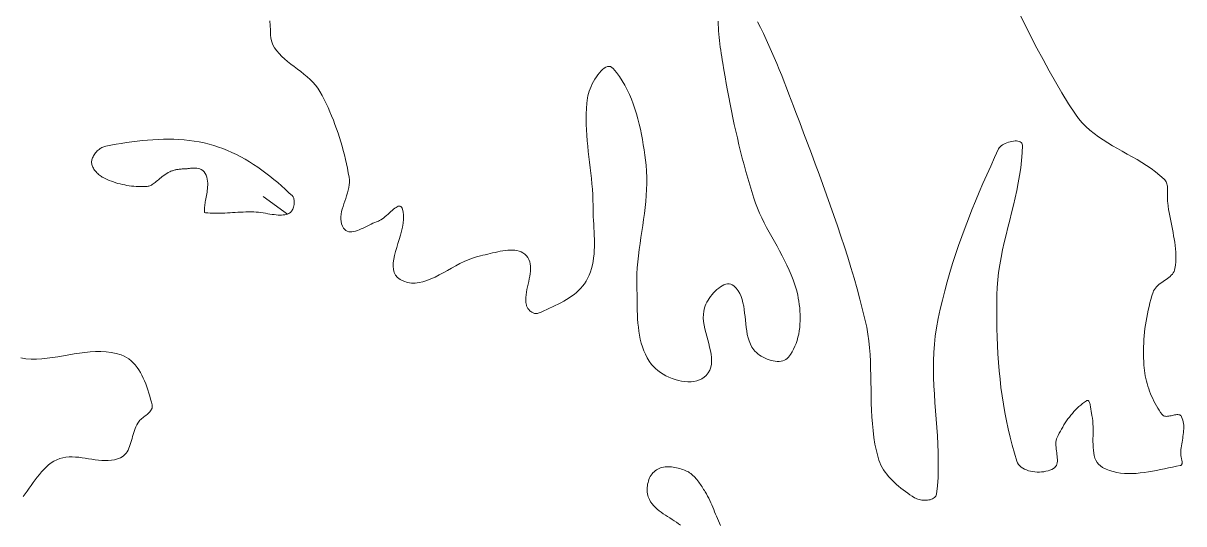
# Model space of a CAD drawing. Header units: inches. Extents: x -12 to 23, y -13.2 to 21.7.
# Drawn here: x 12.5 to 17.61, y -7.1 to -4.9 of the extents above; entities that cross this region are included whole.
import ezdxf

# ---------------------------------------------------------------- set-up
doc = ezdxf.new("R2010")
doc.units = ezdxf.units.IN
doc.header["$MEASUREMENT"] = 0
doc.layers.get('0').update_dxf_attribs({"lineweight": 0})

msp = doc.modelspace()

# ---------------------------------------------------------------- linework, layer by layer
at = {"color": 7, "linetype": 'Continuous', "lineweight": 0}
for p, q in [((13.0751, -5.4078), (13.0519, -5.4096)), ((13.0982, -5.4065), (13.0751, -5.4078)), ((13.1212, -5.4057), (13.0982, -5.4065)), ((13.1442, -5.4055), (13.1212, -5.4057)), ((13.167, -5.4058), (13.1442, -5.4055)), ((13.1897, -5.4067), (13.167, -5.4058)), ((13.2123, -5.4083), (13.1897, -5.4067)), ((13.2347, -5.4106), (13.2123, -5.4083)), ((12.8305, -5.4571), (12.8268, -5.461)), ((12.8344, -5.4535), (12.8305, -5.4571)), ((12.8384, -5.4501), (12.8344, -5.4535)), ((12.8425, -5.4471), (12.8384, -5.4501)), ((12.8467, -5.4444), (12.8425, -5.4471)), ((12.8509, -5.442), (12.8467, -5.4444)), ((12.8551, -5.44), (12.8509, -5.442)), ((12.8592, -5.4384), (12.8551, -5.44)), ((12.8631, -5.4371), (12.8592, -5.4384)), ((12.8675, -5.4361), (12.8631, -5.4371)), ((12.8898, -5.432), (12.8675, -5.4361)), ((12.9129, -5.428), (12.8898, -5.432)), ((12.936, -5.4242), (12.9129, -5.428)), ((12.9591, -5.4206), (12.936, -5.4242)), ((12.9823, -5.4173), (12.9591, -5.4206)), ((13.0055, -5.4144), (12.9823, -5.4173)), ((13.0287, -5.4118), (13.0055, -5.4144)), ((13.0519, -5.4096), (13.0287, -5.4118)), ((13.2569, -5.4136), (13.2347, -5.4106)), ((13.2789, -5.4173), (13.2569, -5.4136)), ((13.3007, -5.4219), (13.2789, -5.4173)), ((13.3223, -5.4272), (13.3007, -5.4219)), ((13.3427, -5.4331), (13.3223, -5.4272)), ((13.3629, -5.4398), (13.3427, -5.4331)), ((13.383, -5.4471), (13.3629, -5.4398)), ((13.4029, -5.4552), (13.383, -5.4471)), ((13.4226, -5.464), (13.4029, -5.4552)), ((12.8057, -5.5035), (12.8056, -5.5067)), ((12.8056, -5.5067), (12.8057, -5.51)), ((12.8062, -5.4997), (12.8057, -5.5035)), ((12.8057, -5.51), (12.8062, -5.5135)), ((12.8071, -5.4956), (12.8062, -5.4997)), ((12.8084, -5.4913), (12.8071, -5.4956)), ((12.81, -5.4869), (12.8084, -5.4913)), ((12.812, -5.4825), (12.81, -5.4869)), ((12.8144, -5.4781), (12.812, -5.4825)), ((12.817, -5.4736), (12.8144, -5.4781)), ((12.82, -5.4693), (12.817, -5.4736)), ((12.8233, -5.4651), (12.82, -5.4693)), ((12.8268, -5.461), (12.8233, -5.4651)), ((13.4421, -5.4733), (13.4226, -5.464)), ((13.4613, -5.4834), (13.4421, -5.4733)), ((13.4804, -5.4939), (13.4613, -5.4834)), ((13.4992, -5.5051), (13.4804, -5.4939)), ((13.5178, -5.5168), (13.4992, -5.5051)), ((12.8062, -5.5135), (12.8069, -5.5171)), ((12.8069, -5.5171), (12.8081, -5.521)), ((12.8081, -5.521), (12.8095, -5.5249)), ((12.8095, -5.5249), (12.8114, -5.5289)), ((12.8114, -5.5289), (12.8135, -5.533)), ((12.8135, -5.533), (12.816, -5.5372)), ((12.816, -5.5372), (12.8188, -5.5413)), ((12.8188, -5.5413), (12.8218, -5.5453)), ((12.8218, -5.5453), (12.8252, -5.5493)), ((12.8252, -5.5493), (12.8287, -5.5532)), ((12.8287, -5.5532), (12.8324, -5.5569)), ((12.8324, -5.5569), (12.8363, -5.5604)), ((12.8363, -5.5604), (12.8403, -5.5637)), ((13.1225, -5.5652), (13.1288, -5.5607)), ((13.1288, -5.5607), (13.1356, -5.5563)), ((13.1356, -5.5563), (13.1427, -5.5521)), ((13.1427, -5.5521), (13.15, -5.5484)), ((13.15, -5.5484), (13.1539, -5.5467)), ((13.1539, -5.5467), (13.1576, -5.5452)), ((13.1576, -5.5452), (13.1613, -5.5439)), ((13.1613, -5.5439), (13.1649, -5.5427)), ((13.1649, -5.5427), (13.1686, -5.5417)), ((13.1686, -5.5417), (13.1722, -5.5408)), ((13.1722, -5.5408), (13.1758, -5.5399)), ((13.1758, -5.5399), (13.1793, -5.5392)), ((13.1793, -5.5392), (13.1829, -5.5386)), ((13.1829, -5.5386), (13.1864, -5.5381)), ((13.1864, -5.5381), (13.1898, -5.5376)), ((13.1898, -5.5376), (13.1933, -5.5373)), ((13.1933, -5.5373), (13.1966, -5.5369)), ((13.1966, -5.5369), (13.2, -5.5367)), ((13.2, -5.5367), (13.2032, -5.5365)), ((13.2032, -5.5365), (13.2065, -5.5363)), ((13.2065, -5.5363), (13.2096, -5.5361)), ((13.2096, -5.5361), (13.2128, -5.536)), ((13.2128, -5.536), (13.2158, -5.536)), ((13.2158, -5.536), (13.2184, -5.5359)), ((13.2184, -5.5359), (13.2206, -5.5358)), ((13.2206, -5.5358), (13.2229, -5.5356)), ((13.2229, -5.5356), (13.2257, -5.5353)), ((13.2257, -5.5353), (13.2288, -5.5349)), ((13.2288, -5.5349), (13.2323, -5.5345)), ((13.2323, -5.5345), (13.236, -5.534)), ((13.236, -5.534), (13.24, -5.5335)), ((13.24, -5.5335), (13.2442, -5.533)), ((13.2442, -5.533), (13.2486, -5.5326)), ((13.2486, -5.5326), (13.2533, -5.5323)), ((13.2533, -5.5323), (13.2582, -5.5322)), ((13.2582, -5.5322), (13.2634, -5.5324)), ((13.2634, -5.5324), (13.2689, -5.533)), ((13.2689, -5.533), (13.2748, -5.5341)), ((13.2748, -5.5341), (13.2811, -5.536)), ((13.2811, -5.536), (13.2877, -5.5389)), ((13.2877, -5.5389), (13.2943, -5.5432)), ((13.2943, -5.5432), (13.3004, -5.549)), ((13.3004, -5.549), (13.3055, -5.556)), ((13.3055, -5.556), (13.3088, -5.5632)), ((13.5362, -5.529), (13.5178, -5.5168)), ((13.5543, -5.5416), (13.5362, -5.529)), ((13.5721, -5.5547), (13.5543, -5.5416)), ((13.5897, -5.5682), (13.5721, -5.5547)), ((12.8403, -5.5637), (12.8443, -5.5667)), ((12.8443, -5.5667), (12.8484, -5.5695)), ((12.8484, -5.5695), (12.8525, -5.572)), ((12.8525, -5.572), (12.8567, -5.5743)), ((12.8567, -5.5743), (12.8653, -5.5786)), ((12.8653, -5.5786), (12.8744, -5.5828)), ((12.8744, -5.5828), (12.8835, -5.5867)), ((12.8835, -5.5867), (12.8928, -5.5903)), ((12.8928, -5.5903), (12.9023, -5.5937)), ((12.9023, -5.5937), (12.9119, -5.5969)), ((12.9119, -5.5969), (12.9215, -5.5998)), ((12.9215, -5.5998), (12.9313, -5.6025)), ((12.9313, -5.6025), (12.9411, -5.6048)), ((12.9411, -5.6048), (12.9511, -5.6069)), ((12.9511, -5.6069), (12.961, -5.6088)), ((12.961, -5.6088), (12.971, -5.6104)), ((12.971, -5.6104), (12.9811, -5.6117)), ((12.9811, -5.6117), (12.9911, -5.6127)), ((13.0543, -5.6127), (13.0576, -5.6119)), ((13.0576, -5.6119), (13.061, -5.6108)), ((13.061, -5.6108), (13.0645, -5.6093)), ((13.0645, -5.6093), (13.0683, -5.6074)), ((13.0683, -5.6074), (13.0723, -5.6051)), ((13.0723, -5.6051), (13.0765, -5.6023)), ((13.0765, -5.6023), (13.0808, -5.5992)), ((13.0808, -5.5992), (13.0854, -5.5957)), ((13.0854, -5.5957), (13.0901, -5.5919)), ((13.0901, -5.5919), (13.0949, -5.5878)), ((13.0949, -5.5878), (13.1, -5.5835)), ((13.1, -5.5835), (13.1053, -5.579)), ((13.1053, -5.579), (13.1108, -5.5744)), ((13.1108, -5.5744), (13.1165, -5.5698)), ((13.1165, -5.5698), (13.1225, -5.5652)), ((13.3088, -5.5632), (13.3118, -5.5727)), ((13.3118, -5.5727), (13.3139, -5.5816)), ((13.3139, -5.5816), (13.3152, -5.5904)), ((13.3152, -5.5904), (13.3159, -5.599)), ((13.3161, -5.6074), (13.3158, -5.6156)), ((13.3159, -5.599), (13.3161, -5.6074)), ((13.607, -5.5821), (13.5897, -5.5682)), ((13.6239, -5.5963), (13.607, -5.5821)), ((13.6406, -5.6108), (13.6239, -5.5963)), ((13.657, -5.6256), (13.6406, -5.6108)), ((12.9911, -5.6127), (13.0012, -5.6135)), ((13.0012, -5.6135), (13.0112, -5.614)), ((13.0112, -5.614), (13.0213, -5.6142)), ((13.0213, -5.6142), (13.0313, -5.6141)), ((13.0313, -5.6141), (13.0412, -5.6138)), ((13.0412, -5.6138), (13.0505, -5.6132)), ((13.0505, -5.6132), (13.0543, -5.6127)), ((13.3093, -5.6609), (13.3079, -5.6677)), ((13.3106, -5.6538), (13.3093, -5.6609)), ((13.312, -5.6465), (13.3106, -5.6538)), ((13.3132, -5.6391), (13.312, -5.6465)), ((13.3143, -5.6315), (13.3132, -5.6391)), ((13.3152, -5.6236), (13.3143, -5.6315)), ((13.3158, -5.6156), (13.3152, -5.6236)), ((13.6731, -5.6407), (13.657, -5.6256)), ((13.6881, -5.6553), (13.6731, -5.6407)), ((13.69, -5.6575), (13.6881, -5.6553)), ((13.6913, -5.6594), (13.69, -5.6575)), ((13.6927, -5.6621), (13.6913, -5.6594)), ((13.6939, -5.6653), (13.6927, -5.6621)), ((13.3024, -5.7133), (13.3022, -5.7167)), ((13.3026, -5.7045), (13.3024, -5.7105)), ((13.3024, -5.7105), (13.3024, -5.7133)), ((13.303, -5.699), (13.3026, -5.7045)), ((13.3036, -5.6932), (13.303, -5.699)), ((13.3044, -5.6871), (13.3036, -5.6932)), ((13.3055, -5.6809), (13.3044, -5.6871)), ((13.3066, -5.6744), (13.3055, -5.6809)), ((13.3079, -5.6677), (13.3066, -5.6744)), ((13.688, -5.7173), (13.69, -5.7132)), ((13.69, -5.7132), (13.6918, -5.7086)), ((13.6918, -5.7086), (13.6934, -5.7038)), ((13.6934, -5.7038), (13.6946, -5.6987)), ((13.6949, -5.6691), (13.6939, -5.6653)), ((13.6946, -5.6987), (13.6956, -5.6934)), ((13.6957, -5.6734), (13.6949, -5.6691)), ((13.6956, -5.6934), (13.6961, -5.6882)), ((13.6962, -5.6781), (13.6957, -5.6734)), ((13.6961, -5.6882), (13.6964, -5.683)), ((13.6964, -5.683), (13.6962, -5.6781)), ((13.3015, -5.7259), (13.3013, -5.7282)), ((13.3013, -5.7282), (13.3059, -5.7288)), ((13.3017, -5.723), (13.3015, -5.7259)), ((13.302, -5.7199), (13.3017, -5.723)), ((13.3022, -5.7167), (13.302, -5.7199)), ((13.3059, -5.7288), (13.3163, -5.7299)), ((13.3163, -5.7299), (13.3267, -5.7307)), ((13.3267, -5.7307), (13.3372, -5.7312)), ((13.3372, -5.7312), (13.3479, -5.7315)), ((13.3479, -5.7315), (13.3587, -5.7315)), ((13.3587, -5.7315), (13.3696, -5.7314)), ((13.3696, -5.7314), (13.3806, -5.731)), ((13.3806, -5.731), (13.3917, -5.7306)), ((13.3917, -5.7306), (13.403, -5.73)), ((13.403, -5.73), (13.4143, -5.7293)), ((13.4143, -5.7293), (13.4257, -5.7286)), ((13.4257, -5.7286), (13.4372, -5.7279)), ((13.4372, -5.7279), (13.4488, -5.7271)), ((13.4488, -5.7271), (13.4604, -5.7265)), ((13.4604, -5.7265), (13.4722, -5.7259)), ((13.4722, -5.7259), (13.484, -5.7254)), ((13.484, -5.7254), (13.4959, -5.7251)), ((13.4959, -5.7251), (13.5081, -5.725)), ((13.5081, -5.725), (13.5187, -5.7253)), ((13.5187, -5.7253), (13.5293, -5.726)), ((13.5293, -5.726), (13.5398, -5.7271)), ((13.5398, -5.7271), (13.5502, -5.7284)), ((13.5502, -5.7284), (13.5604, -5.7299)), ((13.5604, -5.7299), (13.5703, -5.7315)), ((13.5703, -5.7315), (13.5801, -5.7331)), ((13.5801, -5.7331), (13.5897, -5.7346)), ((13.5897, -5.7346), (13.599, -5.7361)), ((13.599, -5.7361), (13.608, -5.7373)), ((13.608, -5.7373), (13.6168, -5.7383)), ((13.6168, -5.7383), (13.6252, -5.7389)), ((13.6252, -5.7389), (13.6332, -5.7392)), ((13.6332, -5.7392), (13.6408, -5.7392)), ((13.6408, -5.7392), (13.648, -5.7387)), ((13.648, -5.7387), (13.6547, -5.7378)), ((13.6547, -5.7378), (13.661, -5.7364)), ((13.661, -5.7364), (13.6668, -5.7346)), ((13.6668, -5.7346), (13.6724, -5.7323)), ((13.6724, -5.7323), (13.6774, -5.7296)), ((13.6774, -5.7296), (13.6795, -5.7282)), ((13.6795, -5.7282), (13.6815, -5.7264)), ((13.6815, -5.7264), (13.6836, -5.724)), ((13.6836, -5.724), (13.6858, -5.7209)), ((13.6858, -5.7209), (13.688, -5.7173))]:
    msp.add_line(p, q, dxfattribs=at)
at = {"color": 30, "linetype": 'Continuous', "lineweight": 0, "true_color": 0xff7e00}
msp.add_line((13.6668, -5.7346), (13.5605, -5.6576), dxfattribs=at)
at = {"color": 7, "linetype": 'Continuous', "lineweight": 0, "flags": 128}
for points in [[(15.5603, -4.8868), (15.5604, -4.9009), (15.5609, -4.9151), (15.5616, -4.9293), (15.5627, -4.9435), (15.564, -4.9578), (15.5656, -4.972), (15.5673, -4.9862), (15.5693, -5.0004), (15.5713, -5.0145), (15.5735, -5.0286), (15.5757, -5.0427), (15.578, -5.0567), (15.5803, -5.0706), (15.5854, -5.1007), (15.5905, -5.1307), (15.5958, -5.1608), (15.6012, -5.1909), (15.6068, -5.2209), (15.6126, -5.2509), (15.6186, -5.2808), (15.6247, -5.3108), (15.6311, -5.3406), (15.6376, -5.3705), (15.6444, -5.4002), (15.6514, -5.43), (15.6586, -5.4596), (15.6661, -5.4892), (15.6738, -5.5187), (15.6819, -5.5481), (15.6902, -5.5775), (15.6988, -5.6068), (15.7077, -5.6359), (15.7169, -5.665), (15.7245, -5.6871), (15.733, -5.7088), (15.7422, -5.7303), (15.7521, -5.7516), (15.7625, -5.7727), (15.7733, -5.7936), (15.7845, -5.8144), (15.7958, -5.8351), (15.8073, -5.8557), (15.8188, -5.8764), (15.8301, -5.8971), (15.8412, -5.9178), (15.852, -5.9387), (15.8624, -5.9597), (15.8722, -5.9809), (15.8814, -6.0023), (15.8899, -6.0239), (15.8975, -6.0458), (15.9041, -6.0681), (15.9097, -6.0907), (15.9124, -6.1044), (15.9149, -6.1183), (15.9169, -6.1324), (15.9185, -6.1468), (15.9198, -6.1612), (15.9205, -6.1758), (15.9208, -6.1904), (15.9206, -6.205), (15.9198, -6.2196), (15.9185, -6.2341), (15.9166, -6.2484), (15.9141, -6.2626), (15.911, -6.2765), (15.9072, -6.2902), (15.9028, -6.3035), (15.8976, -6.3165), (15.8918, -6.3291), (15.8851, -6.3412), (15.8777, -6.3528), (15.8695, -6.3639), (15.8642, -6.3694), (15.8582, -6.3739), (15.8515, -6.3775), (15.8442, -6.3801), (15.8364, -6.3818), (15.8282, -6.3826), (15.8197, -6.3827), (15.8109, -6.3819), (15.8019, -6.3805), (15.7929, -6.3785), (15.7839, -6.3758), (15.7749, -6.3725), (15.7662, -6.3688), (15.7577, -6.3645), (15.7495, -6.3598), (15.7418, -6.3548), (15.7346, -6.3494), (15.728, -6.3437), (15.722, -6.3378), (15.7169, -6.3317), (15.7087, -6.3196), (15.7019, -6.3066), (15.6963, -6.293), (15.6919, -6.2787), (15.6883, -6.2639), (15.6855, -6.2487), (15.6833, -6.2332), (15.6814, -6.2175), (15.6798, -6.2017), (15.6783, -6.1858), (15.6766, -6.1701), (15.6747, -6.1546), (15.6723, -6.1394), (15.6693, -6.1247), (15.6654, -6.1104), (15.6607, -6.0968), (15.6548, -6.0839), (15.6475, -6.0718), (15.6389, -6.0607), (15.6285, -6.0506), (15.6222, -6.0462), (15.6154, -6.0435), (15.6084, -6.0422), (15.601, -6.0423), (15.5934, -6.0438), (15.5857, -6.0464), (15.578, -6.0501), (15.5702, -6.0548), (15.5625, -6.0603), (15.5548, -6.0665), (15.5474, -6.0735), (15.5403, -6.0809), (15.5334, -6.0888), (15.527, -6.097), (15.521, -6.1054), (15.5155, -6.1139), (15.5106, -6.1225), (15.5063, -6.1309), (15.5028, -6.1391), (15.5, -6.147), (15.4966, -6.1614), (15.495, -6.1764), (15.4949, -6.1917), (15.4962, -6.2073), (15.4985, -6.2232), (15.5017, -6.2393), (15.5056, -6.2555), (15.5098, -6.2717), (15.5142, -6.2879), (15.5185, -6.304), (15.5226, -6.3199), (15.5261, -6.3356), (15.5289, -6.351), (15.5307, -6.366), (15.5313, -6.3805), (15.5304, -6.3946), (15.5279, -6.408), (15.5235, -6.4208), (15.5169, -6.4329), (15.508, -6.4442), (15.4991, -6.4524), (15.489, -6.4591), (15.4781, -6.4644), (15.4663, -6.4684), (15.4538, -6.471), (15.4408, -6.4724), (15.4273, -6.4726), (15.4135, -6.4717), (15.3995, -6.4697), (15.3854, -6.4668), (15.3713, -6.4629), (15.3574, -6.4581), (15.3438, -6.4526), (15.3307, -6.4462), (15.318, -6.4392), (15.306, -6.4316), (15.2948, -6.4234), (15.2845, -6.4147), (15.2752, -6.4055), (15.267, -6.396), (15.2569, -6.3818), (15.2479, -6.367), (15.24, -6.3516), (15.2331, -6.3358), (15.2272, -6.3194), (15.2221, -6.3027), (15.2179, -6.2856), (15.2143, -6.2681), (15.2115, -6.2504), (15.2092, -6.2325), (15.2074, -6.2143), (15.2061, -6.1961), (15.2052, -6.1777), (15.2045, -6.1593), (15.2041, -6.1409), (15.2038, -6.1226), (15.2036, -6.1043), (15.2034, -6.0862), (15.2032, -6.0683), (15.2028, -6.0506), (15.2026, -6.024), (15.2032, -5.9974), (15.2047, -5.9709), (15.2069, -5.9443), (15.2097, -5.9178), (15.2129, -5.8912), (15.2165, -5.8647), (15.2204, -5.8382), (15.2243, -5.8116), (15.2283, -5.7851), (15.2321, -5.7586), (15.2357, -5.7321), (15.239, -5.7056), (15.2418, -5.6791), (15.2441, -5.6527), (15.2457, -5.6262), (15.2465, -5.5997), (15.2464, -5.5733), (15.2452, -5.5468), (15.2429, -5.5204), (15.2404, -5.498), (15.2376, -5.4754), (15.2345, -5.4526), (15.2311, -5.4298), (15.2273, -5.407), (15.2231, -5.3842), (15.2184, -5.3614), (15.2133, -5.3388), (15.2076, -5.3164), (15.2013, -5.2942), (15.1944, -5.2722), (15.1869, -5.2506), (15.1787, -5.2293), (15.1697, -5.2085), (15.16, -5.1881), (15.1495, -5.1682), (15.1381, -5.1489), (15.1258, -5.1301), (15.1126, -5.1121), (15.0984, -5.0947), (15.0926, -5.0894), (15.0864, -5.0863), (15.0799, -5.0853), (15.0732, -5.0861), (15.0662, -5.0887), (15.0592, -5.0928), (15.0521, -5.0983), (15.0451, -5.1051), (15.0381, -5.1129), (15.0313, -5.1217), (15.0247, -5.1312), (15.0183, -5.1412), (15.0124, -5.1517), (15.0068, -5.1625), (15.0017, -5.1733), (14.9972, -5.1841), (14.9933, -5.1946), (14.9901, -5.2048), (14.9876, -5.2143), (14.9859, -5.2232), (14.983, -5.2467), (14.981, -5.2702), (14.9799, -5.2938), (14.9796, -5.3174), (14.98, -5.341), (14.981, -5.3647), (14.9825, -5.3884), (14.9845, -5.4121), (14.9868, -5.4358), (14.9893, -5.4595), (14.9921, -5.4833), (14.9949, -5.5071), (14.9977, -5.5308), (15.0005, -5.5546), (15.003, -5.5784), (15.0053, -5.6021), (15.0072, -5.6259), (15.0087, -5.6497), (15.0097, -5.6734), (15.01, -5.6971), (15.0102, -5.7133), (15.0106, -5.7296), (15.0113, -5.7461), (15.0122, -5.7626), (15.0131, -5.7792), (15.014, -5.7958), (15.0148, -5.8124), (15.0155, -5.8291), (15.016, -5.8456), (15.0162, -5.8622), (15.016, -5.8786), (15.0154, -5.8949), (15.0143, -5.9111), (15.0126, -5.9271), (15.0102, -5.943), (15.0071, -5.9586), (15.0032, -5.974), (14.9984, -5.9891), (14.9927, -6.0039), (14.9859, -6.0184), (14.9795, -6.03), (14.9723, -6.0409), (14.9644, -6.0513), (14.9557, -6.0612), (14.9465, -6.0706), (14.9367, -6.0795), (14.9264, -6.088), (14.9156, -6.0961), (14.9044, -6.1038), (14.8929, -6.1111), (14.881, -6.1182), (14.8689, -6.1249), (14.8565, -6.1313), (14.8441, -6.1375), (14.8315, -6.1435), (14.8189, -6.1493), (14.8063, -6.1549), (14.7937, -6.1604), (14.7813, -6.1658), (14.769, -6.1711), (14.766, -6.1721), (14.7629, -6.1727), (14.7598, -6.1728), (14.7565, -6.1725), (14.7533, -6.1719), (14.75, -6.1709), (14.7467, -6.1696), (14.7435, -6.1679), (14.7403, -6.1661), (14.7372, -6.1639), (14.7343, -6.1616), (14.7314, -6.159), (14.7288, -6.1563), (14.7263, -6.1535), (14.724, -6.1505), (14.722, -6.1474), (14.7203, -6.1443), (14.7188, -6.1412), (14.7176, -6.138), (14.7168, -6.1349), (14.7152, -6.1241), (14.7146, -6.1131), (14.7149, -6.1018), (14.7159, -6.0903), (14.7175, -6.0786), (14.7196, -6.0669), (14.7221, -6.0551), (14.7246, -6.0433), (14.7272, -6.0315), (14.7297, -6.0198), (14.732, -6.0083), (14.7338, -5.9969), (14.7351, -5.9858), (14.7357, -5.9749), (14.7355, -5.9643), (14.7343, -5.9542), (14.7319, -5.9444), (14.7283, -5.9351), (14.7233, -5.9263), (14.7168, -5.918), (14.7097, -5.9113), (14.7019, -5.9058), (14.6936, -5.9014), (14.6848, -5.898), (14.6755, -5.8956), (14.6658, -5.894), (14.6558, -5.8933), (14.6454, -5.8932), (14.6348, -5.8938), (14.624, -5.895), (14.6131, -5.8966), (14.602, -5.8985), (14.5909, -5.9008), (14.5798, -5.9033), (14.5687, -5.9059), (14.5578, -5.9086), (14.547, -5.9112), (14.5364, -5.9137), (14.526, -5.916), (14.516, -5.918), (14.4978, -5.9223), (14.4796, -5.9282), (14.4613, -5.9354), (14.443, -5.9437), (14.4246, -5.9529), (14.4063, -5.9626), (14.388, -5.9727), (14.3697, -5.9829), (14.3515, -5.993), (14.3334, -6.0026), (14.3154, -6.0116), (14.2976, -6.0197), (14.2799, -6.0267), (14.2624, -6.0322), (14.2451, -6.0362), (14.2281, -6.0382), (14.2113, -6.0381), (14.1947, -6.0356), (14.1785, -6.0305), (14.1625, -6.0225), (14.1508, -6.0136), (14.142, -6.0032), (14.1361, -5.9915), (14.1326, -5.9785), (14.1312, -5.9645), (14.1318, -5.9494), (14.1339, -5.9336), (14.1373, -5.917), (14.1417, -5.8998), (14.1468, -5.8822), (14.1523, -5.8643), (14.1579, -5.8461), (14.1632, -5.8279), (14.1681, -5.8098), (14.1722, -5.7918), (14.1752, -5.7741), (14.1769, -5.7569), (14.1769, -5.7403), (14.1748, -5.7243), (14.1706, -5.7092), (14.1682, -5.7045), (14.1653, -5.7014), (14.1619, -5.6998), (14.158, -5.6996), (14.1537, -5.7005), (14.149, -5.7026), (14.1439, -5.7055), (14.1386, -5.7093), (14.133, -5.7137), (14.1272, -5.7186), (14.1212, -5.7239), (14.1151, -5.7294), (14.1088, -5.735), (14.1026, -5.7406), (14.0963, -5.746), (14.09, -5.7511), (14.0839, -5.7557), (14.0778, -5.7597), (14.0719, -5.763), (14.0662, -5.7654), (14.0586, -5.7682), (14.0507, -5.7716), (14.0426, -5.7753), (14.0342, -5.7794), (14.0256, -5.7836), (14.017, -5.788), (14.0082, -5.7923), (13.9995, -5.7965), (13.9908, -5.8004), (13.9822, -5.804), (13.9738, -5.8072), (13.9656, -5.8098), (13.9576, -5.8117), (13.9499, -5.8129), (13.9426, -5.8131), (13.9358, -5.8124), (13.9294, -5.8106), (13.9235, -5.8076), (13.9182, -5.8033), (13.9135, -5.7975), (13.9081, -5.7879), (13.9044, -5.778), (13.9021, -5.7677), (13.9012, -5.7572), (13.9015, -5.7464), (13.9027, -5.7353), (13.9048, -5.7241), (13.9077, -5.7127), (13.911, -5.7011), (13.9147, -5.6894), (13.9187, -5.6777), (13.9227, -5.6658), (13.9266, -5.654), (13.9302, -5.6421), (13.9334, -5.6303), (13.9361, -5.6185), (13.938, -5.6068), (13.939, -5.5953), (13.9389, -5.5839), (13.9376, -5.5726), (13.9341, -5.553), (13.9302, -5.5334), (13.9261, -5.5138), (13.9217, -5.4942), (13.917, -5.4747), (13.912, -5.4553), (13.9067, -5.436), (13.9011, -5.4167), (13.8951, -5.3975), (13.8889, -5.3784), (13.8824, -5.3594), (13.8755, -5.3406), (13.8684, -5.3218), (13.8609, -5.3032), (13.8531, -5.2848), (13.8449, -5.2665), (13.8365, -5.2484), (13.8277, -5.2304), (13.8186, -5.2127), (13.8091, -5.1951), (13.8004, -5.181), (13.7902, -5.1676), (13.7787, -5.1548), (13.7663, -5.1425), (13.753, -5.1307), (13.7391, -5.1192), (13.7248, -5.108), (13.7103, -5.0969), (13.6957, -5.0859), (13.6813, -5.0749), (13.6673, -5.0638), (13.6539, -5.0526), (13.6413, -5.0411), (13.6297, -5.0292), (13.6193, -5.017), (13.6103, -5.0042), (13.6029, -4.9908), (13.5972, -4.9767), (13.5936, -4.9618), (13.5922, -4.9461), (13.5917, -4.9254), (13.5909, -4.905), (13.5897, -4.8848)], [(16.8841, -4.8506), (16.9096, -4.9022), (16.9354, -4.9535), (16.9616, -5.0044), (16.9883, -5.0548), (17.0155, -5.1046), (17.0433, -5.1537), (17.0717, -5.2019), (17.1008, -5.2492), (17.1306, -5.2955), (17.1447, -5.3149), (17.16, -5.3331), (17.1765, -5.3501), (17.1941, -5.366), (17.2126, -5.381), (17.232, -5.3952), (17.2521, -5.4088), (17.2727, -5.4218), (17.2938, -5.4343), (17.3152, -5.4466), (17.3368, -5.4587), (17.3585, -5.4708), (17.3802, -5.4829), (17.4017, -5.4953), (17.4229, -5.508), (17.4437, -5.5211), (17.4639, -5.5348), (17.4835, -5.5492), (17.5023, -5.5645), (17.5202, -5.5807), (17.5237, -5.5845), (17.5267, -5.5886), (17.5292, -5.5929), (17.5312, -5.5975), (17.5328, -5.6024), (17.5341, -5.6074), (17.535, -5.6126), (17.5356, -5.6179), (17.536, -5.6233), (17.5362, -5.6289), (17.5362, -5.6346), (17.5361, -5.6403), (17.5359, -5.646), (17.5357, -5.6517), (17.5355, -5.6575), (17.5354, -5.6631), (17.5354, -5.6688), (17.5355, -5.6743), (17.5358, -5.6798), (17.5363, -5.6851), (17.5382, -5.6995), (17.5405, -5.714), (17.543, -5.7285), (17.5457, -5.7429), (17.5485, -5.7574), (17.5514, -5.7719), (17.5543, -5.7864), (17.5572, -5.8009), (17.56, -5.8154), (17.5626, -5.8299), (17.5651, -5.8444), (17.5673, -5.8588), (17.5691, -5.8733), (17.5706, -5.8878), (17.5717, -5.9022), (17.5722, -5.9167), (17.5722, -5.9311), (17.5716, -5.9455), (17.5704, -5.9599), (17.5684, -5.9743), (17.5668, -5.981), (17.5643, -5.9873), (17.5609, -5.9932), (17.5569, -5.9987), (17.5522, -6.004), (17.547, -6.0089), (17.5413, -6.0137), (17.5354, -6.0182), (17.5291, -6.0227), (17.5228, -6.0271), (17.5164, -6.0315), (17.51, -6.0359), (17.5038, -6.0404), (17.4978, -6.0451), (17.4921, -6.0499), (17.4869, -6.055), (17.4821, -6.0604), (17.478, -6.0661), (17.4746, -6.0722), (17.472, -6.0787), (17.4672, -6.0942), (17.4627, -6.1098), (17.4584, -6.1254), (17.4544, -6.1412), (17.4507, -6.1571), (17.4473, -6.1731), (17.4442, -6.1891), (17.4413, -6.2052), (17.4388, -6.2213), (17.4366, -6.2375), (17.4346, -6.2537), (17.433, -6.27), (17.4317, -6.2863), (17.4308, -6.3026), (17.4301, -6.3188), (17.4298, -6.3351), (17.4298, -6.3514), (17.4301, -6.3676), (17.4308, -6.3838), (17.4319, -6.4), (17.4329, -6.4115), (17.4343, -6.4231), (17.436, -6.4346), (17.438, -6.4461), (17.4404, -6.4576), (17.4431, -6.469), (17.4462, -6.4804), (17.4495, -6.4916), (17.4531, -6.5029), (17.4571, -6.514), (17.4613, -6.525), (17.4659, -6.5358), (17.4707, -6.5466), (17.4758, -6.5571), (17.4812, -6.5676), (17.4869, -6.5778), (17.4928, -6.5879), (17.499, -6.5978), (17.5055, -6.6074), (17.5122, -6.6169), (17.515, -6.6199), (17.5184, -6.622), (17.5222, -6.6235), (17.5264, -6.6242), (17.5309, -6.6244), (17.5358, -6.6241), (17.5408, -6.6235), (17.546, -6.6226), (17.5513, -6.6215), (17.5566, -6.6204), (17.5618, -6.6192), (17.567, -6.6182), (17.572, -6.6174), (17.5768, -6.6169), (17.5814, -6.6169), (17.5855, -6.6173), (17.5893, -6.6183), (17.5926, -6.62), (17.5954, -6.6225), (17.5975, -6.6259), (17.6007, -6.6332), (17.6031, -6.6407), (17.6049, -6.6483), (17.6062, -6.656), (17.6069, -6.6639), (17.6072, -6.6718), (17.607, -6.6798), (17.6066, -6.6879), (17.6058, -6.6961), (17.6048, -6.7043), (17.6036, -6.7125), (17.6023, -6.7208), (17.6009, -6.7291), (17.5994, -6.7374), (17.598, -6.7457), (17.5967, -6.7539), (17.5956, -6.7622), (17.5946, -6.7704), (17.5939, -6.7785), (17.5935, -6.7866), (17.5936, -6.7894), (17.5938, -6.7924), (17.5943, -6.7956), (17.5948, -6.7988), (17.5955, -6.8022), (17.5962, -6.8056), (17.597, -6.8091), (17.5977, -6.8125), (17.5984, -6.8159), (17.599, -6.8193), (17.5995, -6.8225), (17.5998, -6.8255), (17.5999, -6.8284), (17.5997, -6.8311), (17.5993, -6.8335), (17.5985, -6.8357), (17.5974, -6.8375), (17.5959, -6.839), (17.5939, -6.8401), (17.5915, -6.8408), (17.5746, -6.844), (17.5574, -6.8475), (17.54, -6.8511), (17.5225, -6.8548), (17.5049, -6.8585), (17.4871, -6.8621), (17.4693, -6.8655), (17.4515, -6.8685), (17.4337, -6.8712), (17.416, -6.8734), (17.3983, -6.8751), (17.3808, -6.8761), (17.3635, -6.8763), (17.3464, -6.8757), (17.3295, -6.8741), (17.3129, -6.8715), (17.2966, -6.8677), (17.2807, -6.8628), (17.2652, -6.8565), (17.2501, -6.8488), (17.2408, -6.8425), (17.2329, -6.8352), (17.2264, -6.8269), (17.2211, -6.8177), (17.2168, -6.8077), (17.2136, -6.797), (17.2113, -6.7857), (17.2096, -6.7738), (17.2086, -6.7615), (17.2081, -6.7488), (17.2079, -6.7358), (17.208, -6.7227), (17.2083, -6.7094), (17.2085, -6.6961), (17.2086, -6.6829), (17.2084, -6.6699), (17.2079, -6.6571), (17.2069, -6.6446), (17.2053, -6.6325), (17.2029, -6.6209), (17.2022, -6.6173), (17.2015, -6.6134), (17.2008, -6.6091), (17.2002, -6.6045), (17.1996, -6.5998), (17.199, -6.5949), (17.1984, -6.59), (17.1977, -6.5852), (17.1969, -6.5804), (17.1961, -6.5759), (17.1952, -6.5715), (17.1941, -6.5676), (17.1929, -6.564), (17.1915, -6.5609), (17.19, -6.5584), (17.1882, -6.5565), (17.1863, -6.5553), (17.1841, -6.5549), (17.1816, -6.5553), (17.1788, -6.5566), (17.1703, -6.5623), (17.162, -6.5684), (17.1539, -6.5748), (17.1461, -6.5815), (17.1385, -6.5885), (17.1312, -6.5958), (17.1241, -6.6034), (17.1172, -6.6112), (17.1105, -6.6193), (17.1041, -6.6276), (17.0978, -6.636), (17.0918, -6.6446), (17.086, -6.6534), (17.0803, -6.6623), (17.0749, -6.6713), (17.0696, -6.6804), (17.0645, -6.6896), (17.0596, -6.6988), (17.0549, -6.708), (17.0503, -6.7173), (17.0478, -6.7237), (17.0461, -6.7305), (17.0451, -6.7376), (17.0447, -6.7451), (17.0449, -6.7527), (17.0455, -6.7606), (17.0463, -6.7685), (17.0474, -6.7764), (17.0485, -6.7844), (17.0496, -6.7923), (17.0505, -6.8), (17.0512, -6.8076), (17.0515, -6.8149), (17.0513, -6.8219), (17.0506, -6.8285), (17.0491, -6.8346), (17.0469, -6.8403), (17.0437, -6.8455), (17.0396, -6.85), (17.0342, -6.8538), (17.0268, -6.8577), (17.0188, -6.8611), (17.0102, -6.8639), (17.0011, -6.8662), (16.9917, -6.8678), (16.982, -6.869), (16.9722, -6.8695), (16.9623, -6.8695), (16.9524, -6.8689), (16.9426, -6.8677), (16.9331, -6.8659), (16.9239, -6.8635), (16.9151, -6.8604), (16.9069, -6.8568), (16.8992, -6.8525), (16.8923, -6.8477), (16.8862, -6.8421), (16.8809, -6.836), (16.8767, -6.8292), (16.8736, -6.8217), (16.8626, -6.7866), (16.8525, -6.7512), (16.8432, -6.7155), (16.8348, -6.6797), (16.8271, -6.6436), (16.8201, -6.6073), (16.8139, -6.5709), (16.8084, -6.5343), (16.8035, -6.4976), (16.7993, -6.4608), (16.7956, -6.4238), (16.7926, -6.3869), (16.7901, -6.3498), (16.788, -6.3128), (16.7865, -6.2757), (16.7855, -6.2386), (16.7848, -6.2015), (16.7846, -6.1645), (16.7848, -6.1276), (16.7852, -6.0907), (16.7865, -6.0574), (16.7892, -6.0242), (16.7932, -5.9911), (16.7981, -5.9581), (16.804, -5.9252), (16.8107, -5.8923), (16.818, -5.8596), (16.8257, -5.8268), (16.8337, -5.7941), (16.8419, -5.7614), (16.85, -5.7287), (16.858, -5.696), (16.8657, -5.6632), (16.8729, -5.6305), (16.8795, -5.5976), (16.8853, -5.5647), (16.8902, -5.5317), (16.894, -5.4986), (16.8965, -5.4654), (16.8977, -5.4321), (16.8971, -5.4272), (16.8953, -5.4231), (16.8923, -5.4198), (16.8884, -5.4171), (16.8837, -5.4152), (16.8782, -5.414), (16.872, -5.4133), (16.8654, -5.4133), (16.8585, -5.4139), (16.8513, -5.4149), (16.8439, -5.4165), (16.8366, -5.4186), (16.8294, -5.421), (16.8225, -5.4239), (16.816, -5.4272), (16.8099, -5.4308), (16.8045, -5.4348), (16.7998, -5.439), (16.7961, -5.4434), (16.7933, -5.4481), (16.7756, -5.4859), (16.7582, -5.5239), (16.7411, -5.562), (16.7242, -5.6003), (16.7077, -5.6387), (16.6915, -5.6773), (16.6756, -5.7161), (16.6603, -5.7551), (16.6453, -5.7942), (16.6308, -5.8335), (16.6169, -5.8729), (16.6035, -5.9125), (16.5907, -5.9523), (16.5785, -5.9922), (16.567, -6.0324), (16.5561, -6.0726), (16.546, -6.1131), (16.5366, -6.1536), (16.5279, -6.1944), (16.5202, -6.2353), (16.5145, -6.2714), (16.5105, -6.3075), (16.5079, -6.3438), (16.5066, -6.3802), (16.5063, -6.4167), (16.507, -6.4533), (16.5085, -6.4899), (16.5105, -6.5266), (16.513, -6.5634), (16.5157, -6.6001), (16.5185, -6.6369), (16.5212, -6.6737), (16.5237, -6.7104), (16.5257, -6.7472), (16.5272, -6.7839), (16.528, -6.8205), (16.5278, -6.8571), (16.5266, -6.8936), (16.5241, -6.93), (16.5202, -6.9663), (16.5191, -6.9709), (16.5172, -6.9751), (16.5145, -6.9788), (16.5112, -6.982), (16.5072, -6.9849), (16.5027, -6.9873), (16.4977, -6.9893), (16.4924, -6.9909), (16.4867, -6.9921), (16.4807, -6.9929), (16.4746, -6.9934), (16.4684, -6.9935), (16.4622, -6.9932), (16.456, -6.9926), (16.4499, -6.9917), (16.444, -6.9904), (16.4384, -6.9889), (16.4331, -6.987), (16.4282, -6.9848), (16.4238, -6.9824), (16.4136, -6.9759), (16.4034, -6.9692), (16.3933, -6.9623), (16.3832, -6.9552), (16.3732, -6.9477), (16.3633, -6.9401), (16.3536, -6.9322), (16.3442, -6.924), (16.335, -6.9156), (16.3261, -6.9069), (16.3176, -6.898), (16.3094, -6.8888), (16.3017, -6.8794), (16.2945, -6.8697), (16.2877, -6.8597), (16.2815, -6.8494), (16.2759, -6.8389), (16.271, -6.8281), (16.2667, -6.817), (16.2631, -6.8057), (16.2557, -6.7764), (16.2496, -6.7469), (16.2448, -6.7171), (16.241, -6.6872), (16.2381, -6.6571), (16.2359, -6.6269), (16.2344, -6.5966), (16.2334, -6.5662), (16.2327, -6.5357), (16.2322, -6.5051), (16.2318, -6.4746), (16.2313, -6.4441), (16.2305, -6.4136), (16.2294, -6.3831), (16.2278, -6.3528), (16.2255, -6.3225), (16.2224, -6.2924), (16.2183, -6.2625), (16.2132, -6.2327), (16.2069, -6.2032), (16.1954, -6.1563), (16.1833, -6.1096), (16.1707, -6.0631), (16.1575, -6.0166), (16.1438, -5.9704), (16.1297, -5.9242), (16.1151, -5.8782), (16.1001, -5.8323), (16.0848, -5.7865), (16.0692, -5.7407), (16.0532, -5.6951), (16.037, -5.6496), (16.0205, -5.6041), (16.0039, -5.5588), (15.987, -5.5134), (15.9701, -5.4682), (15.953, -5.4229), (15.9359, -5.3777), (15.9188, -5.3326), (15.9016, -5.2875), (15.8914, -5.2606), (15.8812, -5.2336), (15.8709, -5.2067), (15.8606, -5.1797), (15.8501, -5.1528), (15.8395, -5.1259), (15.8288, -5.0991), (15.8178, -5.0723), (15.8067, -5.0457), (15.7953, -5.0192), (15.7836, -4.9928), (15.7715, -4.9666), (15.7592, -4.9406), (15.7465, -4.9148), (15.7333, -4.8892)], [(12.5041, -6.9768), (12.5135, -6.9651), (12.5226, -6.9531), (12.5315, -6.9409), (12.5403, -6.9285), (12.5491, -6.9161), (12.558, -6.9038), (12.5669, -6.8917), (12.5761, -6.88), (12.5856, -6.8686), (12.5954, -6.8577), (12.6057, -6.8475), (12.6166, -6.838), (12.628, -6.8294), (12.6401, -6.8217), (12.6531, -6.815), (12.6659, -6.81), (12.6791, -6.8064), (12.6927, -6.8042), (12.7064, -6.803), (12.7204, -6.8028), (12.7346, -6.8034), (12.7489, -6.8047), (12.7634, -6.8064), (12.7779, -6.8085), (12.7925, -6.8107), (12.807, -6.8129), (12.8216, -6.815), (12.836, -6.8167), (12.8504, -6.818), (12.8646, -6.8186), (12.8786, -6.8185), (12.8924, -6.8173), (12.9059, -6.8151), (12.9191, -6.8115), (12.932, -6.8066), (12.9393, -6.8026), (12.9459, -6.7979), (12.9517, -6.7925), (12.957, -6.7864), (12.9616, -6.7798), (12.9657, -6.7726), (12.9694, -6.7649), (12.9727, -6.7569), (12.9757, -6.7486), (12.9785, -6.74), (12.9811, -6.7312), (12.9836, -6.7222), (12.986, -6.7133), (12.9885, -6.7043), (12.9912, -6.6954), (12.9939, -6.6867), (12.9969, -6.6781), (13.0003, -6.6699), (13.0039, -6.6619), (13.0081, -6.6544), (13.011, -6.6501), (13.0143, -6.646), (13.0181, -6.6419), (13.0222, -6.638), (13.0265, -6.6342), (13.031, -6.6304), (13.0356, -6.6267), (13.0403, -6.6231), (13.0449, -6.6194), (13.0493, -6.6157), (13.0536, -6.612), (13.0576, -6.6083), (13.0613, -6.6045), (13.0646, -6.6006), (13.0674, -6.5965), (13.0696, -6.5924), (13.0712, -6.5881), (13.0721, -6.5836), (13.0722, -6.579), (13.0715, -6.5741), (13.0684, -6.5614), (13.065, -6.5484), (13.0614, -6.5352), (13.0575, -6.5219), (13.0533, -6.5085), (13.0488, -6.4951), (13.0439, -6.4819), (13.0386, -6.4688), (13.0329, -6.456), (13.0268, -6.4436), (13.0202, -6.4315), (13.0131, -6.4199), (13.0055, -6.4089), (12.9974, -6.3986), (12.9888, -6.389), (12.9795, -6.3801), (12.9697, -6.3722), (12.9592, -6.3652), (12.9481, -6.3592), (12.9362, -6.3543), (12.9141, -6.3477), (12.8917, -6.3431), (12.869, -6.3404), (12.8461, -6.3393), (12.823, -6.3395), (12.7996, -6.341), (12.7762, -6.3434), (12.7526, -6.3466), (12.7289, -6.3502), (12.7051, -6.3542), (12.6813, -6.3583), (12.6576, -6.3622), (12.6338, -6.3658), (12.6102, -6.3688), (12.5866, -6.3711), (12.5631, -6.3723), (12.5399, -6.3723), (12.5168, -6.3709), (12.4939, -6.3678)], [(15.57, -7.1038), (15.5656, -7.094), (15.5612, -7.0841), (15.557, -7.0742), (15.5529, -7.0642), (15.5488, -7.0542), (15.5447, -7.0441), (15.5405, -7.0341), (15.5364, -7.0241), (15.5321, -7.0142), (15.5277, -7.0043), (15.5232, -6.9945), (15.5185, -6.9848), (15.5135, -6.9753), (15.5083, -6.9659), (15.5028, -6.9566), (15.4995, -6.9512), (15.4961, -6.9458), (15.4927, -6.9403), (15.4892, -6.9348), (15.4857, -6.9293), (15.4821, -6.9239), (15.4784, -6.9185), (15.4746, -6.9132), (15.4707, -6.908), (15.4667, -6.9029), (15.4626, -6.8979), (15.4583, -6.8931), (15.4539, -6.8886), (15.4494, -6.8842), (15.4446, -6.88), (15.4397, -6.8761), (15.4347, -6.8725), (15.4294, -6.8692), (15.4239, -6.8663), (15.4183, -6.8636), (15.4119, -6.861), (15.4053, -6.8586), (15.3986, -6.8563), (15.3916, -6.8542), (15.3846, -6.8523), (15.3774, -6.8506), (15.3702, -6.8492), (15.3629, -6.848), (15.3556, -6.8471), (15.3483, -6.8466), (15.3411, -6.8463), (15.3339, -6.8465), (15.3269, -6.847), (15.32, -6.848), (15.3132, -6.8494), (15.3067, -6.8512), (15.3003, -6.8535), (15.2943, -6.8564), (15.2885, -6.8597), (15.283, -6.8636), (15.2781, -6.8679), (15.2735, -6.8726), (15.2693, -6.8778), (15.2654, -6.8834), (15.2619, -6.8894), (15.2588, -6.8956), (15.256, -6.9021), (15.2536, -6.9088), (15.2517, -6.9157), (15.2501, -6.9228), (15.2489, -6.9299), (15.2481, -6.937), (15.2477, -6.9442), (15.2478, -6.9513), (15.2483, -6.9583), (15.2493, -6.9652), (15.2507, -6.9719), (15.2525, -6.9783), (15.2549, -6.9845), (15.2576, -6.9904), (15.2632, -6.9999), (15.2696, -7.0088), (15.2765, -7.0171), (15.2841, -7.0249), (15.2922, -7.0323), (15.3007, -7.0394), (15.3096, -7.0461), (15.3188, -7.0526), (15.3282, -7.059), (15.3378, -7.0652), (15.3475, -7.0713), (15.3572, -7.0775), (15.3668, -7.0837), (15.3763, -7.09), (15.3856, -7.0965), (15.3946, -7.1033)]]:
    msp.add_lwpolyline(points, dxfattribs=at)

doc.saveas('drawing.dxf')
